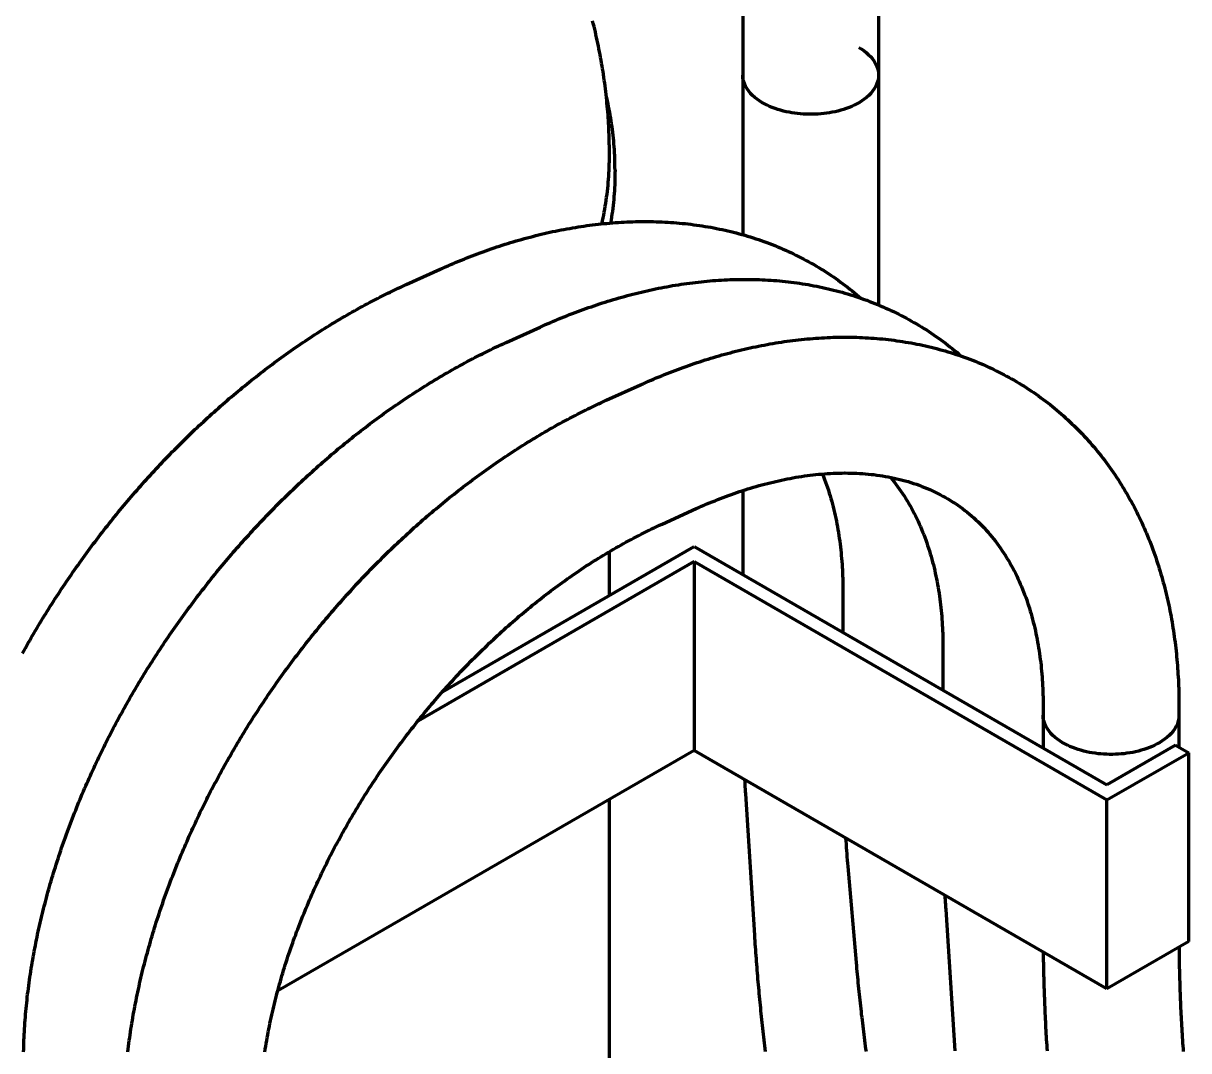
# Model space of a CAD drawing. Header units: millimetres. Extents: x 0 to 2382, y 0 to 420.
# Drawn here: x 331.78 to 351.94, y 107.25 to 125.02 of the extents above; entities that cross this region are included whole.
import ezdxf

# ---------------------------------------------------------------- set-up
doc = ezdxf.new("R2010")
doc.units = ezdxf.units.MM
doc.layers.add('01-VISIBLE', color=7, linetype='CONTINUOUS', lineweight=70)

msp = doc.modelspace()

# ---------------------------------------------------------------- linework, layer by layer
at = {"layer": '01-VISIBLE'}
for p, q in [((344.225, 125.439), (344.225, 124.126)), ((346.575, 125.439), (346.575, 124.126)), ((344.225, 124.126), (344.225, 121.365)), ((346.575, 124.126), (346.575, 120.15)), ((338.399, 120.501), (338.99, 120.768)), ((340.131, 119.501), (340.722, 119.768)), ((341.863, 118.501), (342.455, 118.768)), ((344.225, 116.939), (344.225, 115.487)), ((342.831, 116.359), (343.422, 116.626)), ((339.029, 113.457), (343.385, 115.972)), ((343.385, 115.972), (350.527, 111.848)), ((341.92, 115.126), (341.92, 115.884)), ((343.385, 115.71), (338.601, 112.948)), ((343.385, 115.71), (350.527, 111.587)), ((343.385, 115.71), (343.385, 112.444)), ((345.958, 115.216), (345.958, 114.486)), ((347.69, 114.216), (347.69, 113.486)), ((349.423, 113.216), (349.423, 113.053)), ((351.773, 113.216), (351.773, 113.053)), ((349.423, 113.053), (349.423, 112.486)), ((351.773, 113.053), (351.773, 112.501)), ((351.715, 112.534), (350.527, 111.848)), ((351.715, 112.534), (351.941, 112.404)), ((343.385, 112.444), (336.18, 108.285)), ((350.527, 108.321), (343.385, 112.444)), ((350.527, 111.587), (351.941, 112.404)), ((351.941, 109.138), (351.941, 112.404)), ((341.92, 72.668), (341.92, 111.598)), ((344.272, 111.693), (344.427, 109.249)), ((350.527, 108.321), (350.527, 111.587)), ((346.043, 110.435), (346.187, 108.773)), ((347.737, 109.692), (347.892, 107.248)), ((351.941, 109.138), (350.527, 108.321))]:
    msp.add_line(p, q, dxfattribs=at)
for points in [[(341.92, 122.74), (341.919, 122.791), (341.919, 122.841), (341.918, 122.891), (341.917, 122.941), (341.916, 122.991), (341.915, 123.041), (341.913, 123.091), (341.911, 123.141), (341.909, 123.191), (341.906, 123.241), (341.903, 123.29), (341.9, 123.34), (341.897, 123.39), (341.894, 123.44), (341.89, 123.49), (341.886, 123.54), (341.881, 123.59), (341.876, 123.64), (341.872, 123.689), (341.866, 123.739), (341.861, 123.789), (341.855, 123.839), (341.849, 123.888), (341.843, 123.938), (341.837, 123.987), (341.83, 124.037), (341.823, 124.087), (341.815, 124.136), (341.808, 124.186), (341.8, 124.235), (341.792, 124.284), (341.784, 124.334), (341.775, 124.383), (341.766, 124.432), (341.757, 124.481), (341.748, 124.531), (341.738, 124.58), (341.728, 124.629), (341.718, 124.678), (341.708, 124.727), (341.697, 124.776), (341.686, 124.824), (341.675, 124.873), (341.664, 124.922), (341.652, 124.97), (341.64, 125.019), (341.628, 125.068)], [(346.231, 124.606), (346.275, 124.579), (346.318, 124.55), (346.359, 124.519), (346.398, 124.485), (346.434, 124.448), (346.468, 124.41), (346.498, 124.368), (346.524, 124.324), (346.546, 124.277), (346.562, 124.228), (346.572, 124.177), (346.575, 124.126)], [(346.575, 124.126), (346.572, 124.076), (346.563, 124.027), (346.547, 123.979), (346.527, 123.933), (346.502, 123.89), (346.473, 123.849), (346.44, 123.81), (346.405, 123.774), (346.368, 123.741), (346.328, 123.71), (346.287, 123.681), (346.245, 123.654), (346.201, 123.629), (346.156, 123.607), (346.11, 123.586), (346.064, 123.566), (346.017, 123.549), (345.969, 123.532), (345.921, 123.518), (345.873, 123.505), (345.824, 123.493), (345.775, 123.483), (345.725, 123.474), (345.676, 123.467), (345.626, 123.46), (345.576, 123.455), (345.526, 123.451), (345.476, 123.449), (345.425, 123.448), (345.375, 123.448), (345.325, 123.449), (345.275, 123.451), (345.225, 123.455), (345.175, 123.46), (345.125, 123.467), (345.075, 123.474), (345.026, 123.483), (344.977, 123.493), (344.928, 123.505), (344.879, 123.518), (344.831, 123.532), (344.784, 123.549), (344.737, 123.566), (344.69, 123.586), (344.645, 123.607), (344.6, 123.629), (344.556, 123.654), (344.514, 123.681), (344.473, 123.71), (344.433, 123.741), (344.396, 123.774), (344.36, 123.81), (344.328, 123.849), (344.299, 123.89), (344.274, 123.933), (344.253, 123.979), (344.238, 124.027), (344.229, 124.076), (344.225, 124.126)], [(346.575, 124.126), (346.572, 124.076), (346.563, 124.027), (346.547, 123.979), (346.527, 123.933), (346.502, 123.89), (346.473, 123.849), (346.44, 123.81), (346.405, 123.774), (346.368, 123.741), (346.328, 123.71), (346.287, 123.681), (346.245, 123.654), (346.201, 123.629), (346.156, 123.607), (346.11, 123.586), (346.064, 123.566), (346.017, 123.549), (345.969, 123.532), (345.921, 123.518), (345.873, 123.505), (345.824, 123.493), (345.775, 123.483), (345.725, 123.474), (345.676, 123.467), (345.626, 123.46), (345.576, 123.455), (345.526, 123.451), (345.476, 123.449), (345.425, 123.448), (345.375, 123.448), (345.325, 123.449), (345.275, 123.451), (345.225, 123.455), (345.175, 123.46), (345.125, 123.467), (345.075, 123.474), (345.026, 123.483), (344.977, 123.493), (344.928, 123.505), (344.879, 123.518), (344.831, 123.532), (344.784, 123.549), (344.737, 123.566), (344.69, 123.586), (344.645, 123.607), (344.6, 123.629), (344.556, 123.654), (344.514, 123.681), (344.473, 123.71), (344.433, 123.741), (344.396, 123.774), (344.36, 123.81), (344.328, 123.849), (344.299, 123.89), (344.274, 123.933), (344.253, 123.979), (344.238, 124.027), (344.229, 124.076), (344.225, 124.126)], [(342.016, 122.479), (342.015, 122.53), (342.015, 122.58), (342.014, 122.631), (342.012, 122.681), (342.01, 122.732), (342.007, 122.782), (342.004, 122.832), (342.001, 122.883), (341.997, 122.933), (341.993, 122.983), (341.988, 123.034), (341.983, 123.084), (341.977, 123.134), (341.971, 123.184), (341.964, 123.234), (341.957, 123.284), (341.949, 123.334), (341.941, 123.384), (341.933, 123.434), (341.924, 123.484), (341.915, 123.533), (341.905, 123.583), (341.895, 123.632), (341.884, 123.682), (341.873, 123.731), (341.862, 123.78)], [(341.787, 121.554), (341.798, 121.604), (341.809, 121.655), (341.819, 121.706), (341.829, 121.758), (341.838, 121.809), (341.847, 121.86), (341.855, 121.911), (341.863, 121.963), (341.87, 122.014), (341.877, 122.066), (341.883, 122.118), (341.889, 122.169), (341.894, 122.221), (341.899, 122.273), (341.903, 122.325), (341.907, 122.377), (341.91, 122.428), (341.913, 122.48), (341.916, 122.532), (341.917, 122.584), (341.919, 122.636), (341.919, 122.688), (341.92, 122.74)], [(342.016, 122.479), (342.015, 122.428), (342.015, 122.378), (342.013, 122.327), (342.012, 122.276), (342.01, 122.225), (342.007, 122.174), (342.004, 122.123), (342.001, 122.073), (341.997, 122.022), (341.992, 121.971), (341.987, 121.921), (341.982, 121.87), (341.976, 121.82), (341.97, 121.769), (341.963, 121.719), (341.956, 121.669), (341.948, 121.618), (341.94, 121.568)], [(338.99, 120.768), (339.036, 120.789), (339.081, 120.809), (339.127, 120.829), (339.173, 120.849), (339.219, 120.869), (339.266, 120.888), (339.312, 120.907), (339.358, 120.926), (339.405, 120.945), (339.451, 120.964), (339.498, 120.982), (339.545, 121), (339.592, 121.018), (339.638, 121.036), (339.685, 121.053), (339.733, 121.07), (339.78, 121.087), (339.827, 121.104), (339.874, 121.12), (339.922, 121.137), (339.969, 121.153), (340.017, 121.168), (340.064, 121.184), (340.112, 121.199), (340.16, 121.214), (340.208, 121.229), (340.256, 121.243), (340.304, 121.257), (340.352, 121.271), (340.4, 121.285), (340.449, 121.298), (340.497, 121.312), (340.546, 121.324), (340.594, 121.337), (340.643, 121.349), (340.691, 121.362), (340.74, 121.373), (340.789, 121.385), (340.838, 121.396), (340.887, 121.407), (340.936, 121.418), (340.985, 121.428), (341.034, 121.438), (341.083, 121.448), (341.132, 121.457), (341.181, 121.466), (341.231, 121.475), (341.28, 121.484), (341.329, 121.492), (341.379, 121.5), (341.428, 121.508), (341.478, 121.515), (341.528, 121.522), (341.577, 121.529), (341.627, 121.535), (341.677, 121.541), (341.727, 121.547), (341.776, 121.553), (341.826, 121.558), (341.876, 121.562), (341.926, 121.567), (341.976, 121.571), (342.026, 121.575), (342.076, 121.578), (342.126, 121.581), (342.176, 121.584), (342.226, 121.586), (342.276, 121.588), (342.326, 121.59), (342.377, 121.591), (342.427, 121.592), (342.477, 121.593), (342.527, 121.593), (342.577, 121.593), (342.627, 121.592), (342.677, 121.591), (342.727, 121.59), (342.777, 121.589), (342.828, 121.587), (342.878, 121.584), (342.928, 121.581), (342.978, 121.578), (343.028, 121.575), (343.078, 121.571), (343.128, 121.567), (343.178, 121.562), (343.227, 121.557), (343.277, 121.551), (343.327, 121.545), (343.377, 121.539), (343.426, 121.532), (343.476, 121.525), (343.526, 121.518), (343.575, 121.51), (343.624, 121.501), (343.674, 121.493), (343.723, 121.484), (343.772, 121.474), (343.821, 121.464), (343.87, 121.454), (343.919, 121.443), (343.968, 121.432), (344.017, 121.42), (344.066, 121.408), (344.114, 121.395), (344.163, 121.383), (344.211, 121.369), (344.259, 121.355), (344.307, 121.341), (344.355, 121.327), (344.403, 121.312), (344.451, 121.296), (344.498, 121.28), (344.546, 121.264), (344.593, 121.247), (344.64, 121.23), (344.687, 121.212), (344.734, 121.194), (344.78, 121.176), (344.827, 121.157), (344.873, 121.138), (344.919, 121.118), (344.965, 121.098), (345.011, 121.077), (345.056, 121.056), (345.101, 121.034), (345.146, 121.013), (345.191, 120.99), (345.236, 120.967), (345.28, 120.944), (345.325, 120.921), (345.369, 120.897), (345.412, 120.872), (345.456, 120.847), (345.499, 120.822), (345.542, 120.796), (345.585, 120.77), (345.628, 120.744), (345.67, 120.717), (345.712, 120.69), (345.754, 120.662), (345.795, 120.634), (345.836, 120.605), (345.877, 120.576), (345.918, 120.547), (345.958, 120.517), (345.999, 120.487), (346.038, 120.457), (346.078, 120.426), (346.117, 120.395), (346.156, 120.363), (346.195, 120.331), (346.233, 120.299), (346.271, 120.266)], [(340.722, 119.768), (340.768, 119.788), (340.814, 119.809), (340.86, 119.829), (340.906, 119.849), (340.952, 119.868), (340.998, 119.888), (341.044, 119.907), (341.091, 119.926), (341.137, 119.945), (341.184, 119.963), (341.23, 119.982), (341.277, 120), (341.324, 120.018), (341.371, 120.035), (341.418, 120.053), (341.465, 120.07), (341.512, 120.087), (341.559, 120.104), (341.607, 120.12), (341.654, 120.136), (341.702, 120.152), (341.749, 120.168), (341.797, 120.184), (341.845, 120.199), (341.892, 120.214), (341.94, 120.228), (341.988, 120.243), (342.036, 120.257), (342.085, 120.271), (342.133, 120.285), (342.181, 120.298), (342.229, 120.311), (342.278, 120.324), (342.326, 120.337), (342.375, 120.349), (342.424, 120.361), (342.472, 120.373), (342.521, 120.385), (342.57, 120.396), (342.619, 120.407), (342.668, 120.417), (342.717, 120.428), (342.766, 120.438), (342.815, 120.448), (342.864, 120.457), (342.914, 120.466), (342.963, 120.475), (343.012, 120.484), (343.062, 120.492), (343.111, 120.5), (343.161, 120.508), (343.21, 120.515), (343.26, 120.522), (343.31, 120.529), (343.359, 120.535), (343.409, 120.541), (343.459, 120.547), (343.509, 120.552), (343.559, 120.557), (343.609, 120.562), (343.659, 120.567), (343.709, 120.571), (343.759, 120.574), (343.809, 120.578), (343.859, 120.581), (343.909, 120.584), (343.959, 120.586), (344.009, 120.588), (344.059, 120.59), (344.109, 120.591), (344.159, 120.592), (344.209, 120.593), (344.259, 120.593), (344.309, 120.593), (344.36, 120.592), (344.41, 120.591), (344.46, 120.59), (344.51, 120.588), (344.56, 120.586), (344.61, 120.584), (344.66, 120.581), (344.71, 120.578), (344.76, 120.575), (344.81, 120.571), (344.86, 120.566), (344.91, 120.562), (344.96, 120.556), (345.01, 120.551), (345.059, 120.545), (345.109, 120.539), (345.159, 120.532), (345.208, 120.525), (345.258, 120.518), (345.307, 120.51), (345.357, 120.501), (345.406, 120.493), (345.456, 120.483), (345.505, 120.474), (345.554, 120.464), (345.603, 120.453), (345.652, 120.443), (345.701, 120.431), (345.749, 120.42), (345.798, 120.408), (345.847, 120.395), (345.895, 120.382), (345.943, 120.369), (345.992, 120.355), (346.04, 120.341), (346.088, 120.326), (346.135, 120.311), (346.183, 120.296), (346.231, 120.28), (346.278, 120.264), (346.325, 120.247), (346.372, 120.23), (346.419, 120.212), (346.466, 120.194), (346.513, 120.176), (346.559, 120.157), (346.605, 120.137), (346.651, 120.118), (346.697, 120.097), (346.743, 120.077), (346.788, 120.056), (346.834, 120.034), (346.879, 120.012), (346.924, 119.99), (346.968, 119.967), (347.013, 119.944), (347.057, 119.92), (347.101, 119.896), (347.145, 119.872), (347.188, 119.847), (347.232, 119.822), (347.275, 119.796), (347.317, 119.77), (347.36, 119.744), (347.402, 119.717), (347.444, 119.689), (347.486, 119.662), (347.528, 119.634), (347.569, 119.605), (347.61, 119.576), (347.65, 119.547), (347.691, 119.517), (347.731, 119.487), (347.771, 119.457), (347.81, 119.426), (347.849, 119.395), (347.888, 119.363), (347.927, 119.331), (347.965, 119.299), (348.003, 119.266)], [(331.766, 114.128), (331.79, 114.172), (331.815, 114.215), (331.839, 114.259), (331.864, 114.302), (331.889, 114.346), (331.914, 114.389), (331.939, 114.432), (331.964, 114.476), (331.989, 114.519), (332.015, 114.562), (332.041, 114.605), (332.066, 114.647), (332.092, 114.69), (332.118, 114.733), (332.144, 114.776), (332.171, 114.818), (332.197, 114.861), (332.224, 114.903), (332.25, 114.945), (332.277, 114.987), (332.304, 115.029), (332.331, 115.072), (332.358, 115.113), (332.386, 115.155), (332.413, 115.197), (332.441, 115.239), (332.468, 115.28), (332.496, 115.322), (332.524, 115.363), (332.552, 115.405), (332.581, 115.446), (332.609, 115.487), (332.637, 115.528), (332.666, 115.569), (332.695, 115.61), (332.724, 115.651), (332.753, 115.692), (332.782, 115.732), (332.811, 115.773), (332.84, 115.814), (332.87, 115.854), (332.899, 115.894), (332.929, 115.934), (332.959, 115.975), (332.989, 116.015), (333.019, 116.054), (333.049, 116.094), (333.08, 116.134), (333.11, 116.174), (333.141, 116.213), (333.171, 116.253), (333.202, 116.292), (333.233, 116.331), (333.264, 116.371), (333.295, 116.41), (333.327, 116.449), (333.358, 116.487), (333.39, 116.526), (333.421, 116.565), (333.453, 116.604), (333.485, 116.642), (333.517, 116.68), (333.549, 116.719), (333.582, 116.757), (333.614, 116.795), (333.646, 116.833), (333.679, 116.871), (333.712, 116.909), (333.745, 116.946), (333.778, 116.984), (333.811, 117.021), (333.844, 117.059), (333.877, 117.096), (333.911, 117.133), (333.944, 117.17), (333.978, 117.207), (334.012, 117.244), (334.046, 117.281), (334.08, 117.318), (334.114, 117.354), (334.148, 117.391), (334.182, 117.427), (334.217, 117.463), (334.251, 117.499), (334.286, 117.535), (334.321, 117.571), (334.356, 117.607), (334.391, 117.643), (334.426, 117.678), (334.461, 117.714), (334.497, 117.749), (334.532, 117.784), (334.568, 117.819), (334.604, 117.854), (334.639, 117.889), (334.675, 117.924), (334.711, 117.958), (334.748, 117.993), (334.784, 118.027), (334.82, 118.062), (334.857, 118.096), (334.893, 118.13), (334.93, 118.164), (334.967, 118.198), (335.004, 118.231), (335.041, 118.265), (335.078, 118.298), (335.115, 118.332), (335.153, 118.365), (335.19, 118.398), (335.228, 118.431), (335.266, 118.464), (335.304, 118.496), (335.342, 118.529), (335.38, 118.561), (335.418, 118.594), (335.456, 118.626), (335.494, 118.658), (335.533, 118.69), (335.572, 118.721), (335.61, 118.753), (335.649, 118.785), (335.688, 118.816), (335.727, 118.847), (335.766, 118.878), (335.805, 118.909), (335.845, 118.94), (335.884, 118.971), (335.924, 119.001), (335.964, 119.032), (336.003, 119.062), (336.043, 119.092), (336.083, 119.122), (336.123, 119.152), (336.164, 119.182), (336.204, 119.211), (336.244, 119.241), (336.285, 119.27), (336.326, 119.299), (336.366, 119.328), (336.407, 119.357), (336.448, 119.385), (336.489, 119.414), (336.531, 119.442), (336.572, 119.47), (336.613, 119.498), (336.655, 119.526), (336.696, 119.554), (336.738, 119.582), (336.78, 119.609), (336.822, 119.636), (336.864, 119.663), (336.906, 119.69), (336.948, 119.717), (336.99, 119.744), (337.033, 119.77), (337.075, 119.796), (337.118, 119.823), (337.161, 119.849), (337.204, 119.874), (337.247, 119.9), (337.29, 119.925), (337.333, 119.951), (337.376, 119.976), (337.419, 120.001), (337.463, 120.025), (337.507, 120.05), (337.55, 120.074), (337.594, 120.098), (337.638, 120.122), (337.682, 120.146), (337.726, 120.17), (337.77, 120.193), (337.814, 120.216), (337.859, 120.24), (337.903, 120.262), (337.948, 120.285), (337.992, 120.308), (338.037, 120.33), (338.082, 120.352), (338.127, 120.374), (338.172, 120.396), (338.217, 120.417), (338.262, 120.438), (338.308, 120.459), (338.353, 120.48), (338.399, 120.501)], [(342.455, 118.768), (342.5, 118.788), (342.546, 118.808), (342.592, 118.829), (342.638, 118.848), (342.684, 118.868), (342.73, 118.888), (342.777, 118.907), (342.823, 118.926), (342.87, 118.945), (342.916, 118.963), (342.963, 118.982), (343.01, 119), (343.056, 119.018), (343.103, 119.035), (343.15, 119.053), (343.197, 119.07), (343.245, 119.087), (343.292, 119.104), (343.339, 119.12), (343.387, 119.136), (343.434, 119.152), (343.482, 119.168), (343.53, 119.183), (343.577, 119.199), (343.625, 119.214), (343.673, 119.228), (343.721, 119.243), (343.769, 119.257), (343.817, 119.271), (343.866, 119.285), (343.914, 119.298), (343.962, 119.311), (344.011, 119.324), (344.059, 119.337), (344.108, 119.349), (344.156, 119.361), (344.205, 119.373), (344.254, 119.384), (344.303, 119.396), (344.352, 119.407), (344.401, 119.417), (344.45, 119.428), (344.499, 119.438), (344.548, 119.447), (344.597, 119.457), (344.647, 119.466), (344.696, 119.475), (344.745, 119.484), (344.795, 119.492), (344.844, 119.5), (344.894, 119.508), (344.943, 119.515), (344.993, 119.522), (345.043, 119.529), (345.093, 119.535), (345.142, 119.541), (345.192, 119.547), (345.242, 119.552), (345.292, 119.557), (345.342, 119.562), (345.392, 119.566), (345.442, 119.571), (345.492, 119.574), (345.542, 119.578), (345.592, 119.581), (345.642, 119.583), (345.692, 119.586), (345.742, 119.588), (345.792, 119.59), (345.842, 119.591), (345.892, 119.592), (345.942, 119.592), (345.993, 119.593), (346.043, 119.592), (346.093, 119.592), (346.143, 119.591), (346.193, 119.59), (346.243, 119.588), (346.293, 119.586), (346.343, 119.584), (346.393, 119.581), (346.443, 119.578), (346.493, 119.574), (346.543, 119.57), (346.593, 119.566), (346.643, 119.561), (346.693, 119.556), (346.743, 119.551), (346.793, 119.545), (346.843, 119.538), (346.892, 119.532), (346.942, 119.525), (346.991, 119.517), (347.041, 119.509), (347.09, 119.501), (347.14, 119.492), (347.189, 119.483), (347.238, 119.473), (347.287, 119.463), (347.336, 119.453), (347.385, 119.442), (347.434, 119.431), (347.483, 119.419), (347.532, 119.407), (347.58, 119.395), (347.629, 119.382), (347.677, 119.368), (347.725, 119.355), (347.773, 119.34), (347.821, 119.326), (347.869, 119.311), (347.917, 119.295), (347.964, 119.279), (348.012, 119.263), (348.059, 119.246), (348.106, 119.229), (348.153, 119.211), (348.2, 119.193), (348.246, 119.175), (348.293, 119.156), (348.339, 119.137), (348.385, 119.117), (348.431, 119.097), (348.477, 119.076), (348.522, 119.055), (348.567, 119.033), (348.612, 119.011), (348.657, 118.989), (348.702, 118.966), (348.746, 118.943), (348.791, 118.92), (348.835, 118.896), (348.878, 118.871), (348.922, 118.846), (348.965, 118.821), (349.008, 118.795), (349.051, 118.769), (349.094, 118.743), (349.136, 118.716), (349.178, 118.688), (349.22, 118.661), (349.261, 118.633), (349.303, 118.604), (349.343, 118.575), (349.384, 118.546), (349.425, 118.516), (349.465, 118.486), (349.504, 118.455), (349.544, 118.425), (349.583, 118.393), (349.622, 118.362), (349.661, 118.33), (349.699, 118.297), (349.737, 118.265), (349.775, 118.232), (349.812, 118.198), (349.849, 118.164), (349.886, 118.13), (349.922, 118.096), (349.958, 118.061), (349.994, 118.026), (350.029, 117.99), (350.064, 117.954), (350.099, 117.918), (350.133, 117.881), (350.167, 117.845), (350.201, 117.807), (350.234, 117.77), (350.267, 117.732), (350.3, 117.694), (350.332, 117.656), (350.364, 117.617), (350.395, 117.578), (350.426, 117.539), (350.457, 117.499), (350.488, 117.459), (350.518, 117.419), (350.547, 117.379), (350.577, 117.338), (350.606, 117.297), (350.634, 117.256), (350.663, 117.215), (350.69, 117.173), (350.718, 117.131), (350.745, 117.089), (350.772, 117.046), (350.798, 117.004), (350.824, 116.961), (350.85, 116.918), (350.875, 116.874), (350.9, 116.831), (350.924, 116.787), (350.949, 116.743), (350.972, 116.699), (350.996, 116.655), (351.019, 116.61), (351.041, 116.566), (351.064, 116.521), (351.086, 116.476), (351.107, 116.43), (351.128, 116.385), (351.149, 116.339), (351.169, 116.293), (351.19, 116.247), (351.209, 116.201), (351.229, 116.155), (351.248, 116.109), (351.266, 116.062), (351.284, 116.015), (351.302, 115.969), (351.32, 115.922), (351.337, 115.874), (351.354, 115.827), (351.37, 115.78), (351.386, 115.732), (351.402, 115.685), (351.417, 115.637), (351.432, 115.589), (351.447, 115.541), (351.461, 115.493), (351.475, 115.445), (351.489, 115.397), (351.502, 115.349), (351.515, 115.3), (351.528, 115.252), (351.54, 115.203), (351.552, 115.154), (351.564, 115.105), (351.575, 115.057), (351.586, 115.008), (351.596, 114.959), (351.607, 114.91), (351.617, 114.86), (351.626, 114.811), (351.636, 114.762), (351.644, 114.713), (351.653, 114.663), (351.661, 114.614), (351.669, 114.564), (351.677, 114.515), (351.685, 114.465), (351.692, 114.416), (351.698, 114.366), (351.705, 114.316), (351.711, 114.266), (351.717, 114.217), (351.722, 114.167), (351.728, 114.117), (351.733, 114.067), (351.737, 114.017), (351.742, 113.967), (351.746, 113.917), (351.749, 113.867), (351.753, 113.817), (351.756, 113.767), (351.759, 113.717), (351.762, 113.667), (351.764, 113.617), (351.766, 113.567), (351.768, 113.517), (351.769, 113.467), (351.77, 113.417), (351.771, 113.366), (351.772, 113.316), (351.772, 113.266), (351.773, 113.216)], [(331.782, 107.231), (331.784, 107.281), (331.785, 107.331), (331.787, 107.381), (331.789, 107.431), (331.791, 107.481), (331.793, 107.531), (331.796, 107.581), (331.799, 107.631), (331.802, 107.681), (331.806, 107.73), (331.809, 107.78), (331.813, 107.83), (331.817, 107.88), (331.822, 107.93), (331.826, 107.98), (331.831, 108.029), (331.836, 108.079), (331.842, 108.129), (331.847, 108.179), (331.853, 108.228), (331.859, 108.278), (331.865, 108.327), (331.872, 108.377), (331.879, 108.427), (331.886, 108.476), (331.893, 108.526), (331.9, 108.575), (331.908, 108.624), (331.916, 108.674), (331.924, 108.723), (331.932, 108.773), (331.94, 108.822), (331.949, 108.871), (331.958, 108.92), (331.967, 108.969), (331.976, 109.019), (331.986, 109.068), (331.995, 109.117), (332.005, 109.166), (332.016, 109.215), (332.026, 109.264), (332.036, 109.312), (332.047, 109.361), (332.058, 109.41), (332.069, 109.459), (332.081, 109.508), (332.092, 109.556), (332.104, 109.605), (332.116, 109.653), (332.128, 109.702), (332.14, 109.75), (332.153, 109.799), (332.165, 109.847), (332.178, 109.895), (332.191, 109.944), (332.204, 109.992), (332.218, 110.04), (332.232, 110.088), (332.245, 110.136), (332.259, 110.184), (332.274, 110.232), (332.288, 110.28), (332.302, 110.328), (332.317, 110.376), (332.332, 110.423), (332.347, 110.471), (332.362, 110.519), (332.378, 110.566), (332.393, 110.614), (332.409, 110.661), (332.425, 110.709), (332.441, 110.756), (332.457, 110.803), (332.474, 110.85), (332.491, 110.898), (332.507, 110.945), (332.524, 110.992), (332.541, 111.039), (332.559, 111.086), (332.576, 111.132), (332.594, 111.179), (332.612, 111.226), (332.63, 111.273), (332.648, 111.319), (332.666, 111.366), (332.684, 111.412), (332.703, 111.459), (332.722, 111.505), (332.741, 111.551), (332.76, 111.598), (332.779, 111.644), (332.798, 111.69), (332.818, 111.736), (332.838, 111.782), (332.858, 111.828), (332.878, 111.873), (332.898, 111.919), (332.918, 111.965), (332.939, 112.011), (332.959, 112.056), (332.98, 112.102), (333.001, 112.147), (333.022, 112.192), (333.043, 112.238), (333.065, 112.283), (333.086, 112.328), (333.108, 112.373), (333.13, 112.418), (333.152, 112.463), (333.174, 112.508), (333.196, 112.552), (333.218, 112.597), (333.241, 112.642), (333.264, 112.686), (333.287, 112.731), (333.31, 112.775), (333.333, 112.82), (333.356, 112.864), (333.379, 112.908), (333.403, 112.952), (333.427, 112.996), (333.45, 113.04), (333.474, 113.084), (333.499, 113.128), (333.523, 113.171), (333.547, 113.215), (333.572, 113.259), (333.596, 113.302), (333.621, 113.346), (333.646, 113.389), (333.671, 113.432), (333.696, 113.475), (333.722, 113.518), (333.747, 113.561), (333.773, 113.604), (333.799, 113.647), (333.825, 113.69), (333.851, 113.733), (333.877, 113.775), (333.903, 113.818), (333.929, 113.86), (333.956, 113.903), (333.983, 113.945), (334.01, 113.987), (334.036, 114.029), (334.064, 114.071), (334.091, 114.113), (334.118, 114.155), (334.146, 114.197), (334.173, 114.239), (334.201, 114.28), (334.229, 114.322), (334.257, 114.363), (334.285, 114.405), (334.313, 114.446), (334.341, 114.487), (334.37, 114.528), (334.398, 114.569), (334.427, 114.61), (334.456, 114.651), (334.485, 114.692), (334.514, 114.732), (334.543, 114.773), (334.573, 114.813), (334.602, 114.854), (334.632, 114.894), (334.662, 114.934), (334.691, 114.974), (334.721, 115.014), (334.751, 115.054), (334.782, 115.094), (334.812, 115.134), (334.843, 115.173), (334.873, 115.213), (334.904, 115.252), (334.935, 115.292), (334.966, 115.331), (334.997, 115.37), (335.028, 115.409), (335.059, 115.448), (335.091, 115.487), (335.122, 115.526), (335.154, 115.565), (335.186, 115.603), (335.218, 115.642), (335.25, 115.68), (335.282, 115.719), (335.314, 115.757), (335.346, 115.795), (335.379, 115.833), (335.411, 115.871), (335.444, 115.909), (335.477, 115.946), (335.51, 115.984), (335.543, 116.021), (335.576, 116.059), (335.61, 116.096), (335.643, 116.133), (335.677, 116.17), (335.71, 116.207), (335.744, 116.244), (335.778, 116.281), (335.812, 116.317), (335.846, 116.354), (335.88, 116.39), (335.915, 116.427), (335.949, 116.463), (335.984, 116.499), (336.019, 116.535), (336.053, 116.571), (336.088, 116.607), (336.123, 116.642), (336.158, 116.678), (336.194, 116.713), (336.229, 116.749), (336.265, 116.784), (336.3, 116.819), (336.336, 116.854), (336.372, 116.889), (336.408, 116.924), (336.444, 116.958), (336.48, 116.993), (336.516, 117.027), (336.553, 117.061), (336.589, 117.096), (336.626, 117.13), (336.663, 117.164), (336.699, 117.197), (336.736, 117.231), (336.773, 117.265), (336.811, 117.298), (336.848, 117.331), (336.885, 117.365), (336.923, 117.398), (336.96, 117.431), (336.998, 117.463), (337.036, 117.496), (337.074, 117.529), (337.112, 117.561), (337.15, 117.593), (337.188, 117.625), (337.227, 117.658), (337.265, 117.689), (337.304, 117.721), (337.343, 117.753), (337.381, 117.784), (337.42, 117.816), (337.459, 117.847), (337.499, 117.878), (337.538, 117.909), (337.577, 117.94), (337.617, 117.971), (337.656, 118.001), (337.696, 118.032), (337.736, 118.062), (337.776, 118.092), (337.816, 118.122), (337.856, 118.152), (337.896, 118.181), (337.936, 118.211), (337.977, 118.24), (338.017, 118.27), (338.058, 118.299), (338.099, 118.328), (338.14, 118.357), (338.181, 118.385), (338.222, 118.414), (338.263, 118.442), (338.304, 118.47), (338.346, 118.498), (338.387, 118.526), (338.429, 118.554), (338.47, 118.581), (338.512, 118.609), (338.554, 118.636), (338.596, 118.663), (338.638, 118.69), (338.681, 118.717), (338.723, 118.744), (338.765, 118.77), (338.808, 118.796), (338.851, 118.822), (338.893, 118.848), (338.936, 118.874), (338.979, 118.9), (339.022, 118.925), (339.065, 118.95), (339.109, 118.975), (339.152, 119), (339.195, 119.025), (339.239, 119.05), (339.283, 119.074), (339.326, 119.098), (339.37, 119.122), (339.414, 119.146), (339.458, 119.17), (339.502, 119.193), (339.547, 119.216), (339.591, 119.239), (339.636, 119.262), (339.68, 119.285), (339.725, 119.307), (339.769, 119.33), (339.814, 119.352), (339.859, 119.374), (339.904, 119.395), (339.949, 119.417), (339.995, 119.438), (340.04, 119.459), (340.085, 119.48), (340.131, 119.501)], [(333.586, 107.228), (333.592, 107.278), (333.598, 107.327), (333.604, 107.377), (333.611, 107.426), (333.618, 107.476), (333.625, 107.525), (333.633, 107.575), (333.64, 107.624), (333.648, 107.674), (333.656, 107.723), (333.664, 107.772), (333.673, 107.822), (333.681, 107.871), (333.69, 107.92), (333.699, 107.969), (333.709, 108.018), (333.718, 108.067), (333.728, 108.116), (333.738, 108.165), (333.748, 108.214), (333.758, 108.263), (333.769, 108.312), (333.78, 108.361), (333.79, 108.41), (333.802, 108.459), (333.813, 108.507), (333.824, 108.556), (333.836, 108.605), (333.848, 108.653), (333.86, 108.702), (333.873, 108.75), (333.885, 108.799), (333.898, 108.847), (333.911, 108.895), (333.924, 108.943), (333.937, 108.992), (333.95, 109.04), (333.964, 109.088), (333.978, 109.136), (333.992, 109.184), (334.006, 109.232), (334.02, 109.28), (334.035, 109.328), (334.05, 109.375), (334.064, 109.423), (334.079, 109.471), (334.095, 109.519), (334.11, 109.566), (334.126, 109.614), (334.142, 109.661), (334.157, 109.708), (334.174, 109.756), (334.19, 109.803), (334.206, 109.85), (334.223, 109.897), (334.24, 109.945), (334.257, 109.992), (334.274, 110.039), (334.291, 110.085), (334.309, 110.132), (334.326, 110.179), (334.344, 110.226), (334.362, 110.272), (334.38, 110.319), (334.398, 110.366), (334.417, 110.412), (334.435, 110.459), (334.454, 110.505), (334.473, 110.551), (334.492, 110.597), (334.511, 110.643), (334.531, 110.69), (334.55, 110.736), (334.57, 110.782), (334.59, 110.827), (334.61, 110.873), (334.63, 110.919), (334.65, 110.965), (334.671, 111.01), (334.692, 111.056), (334.712, 111.101), (334.733, 111.147), (334.754, 111.192), (334.776, 111.237), (334.797, 111.283), (334.819, 111.328), (334.84, 111.373), (334.862, 111.418), (334.884, 111.463), (334.906, 111.507), (334.928, 111.552), (334.951, 111.597), (334.973, 111.642), (334.996, 111.686), (335.019, 111.731), (335.042, 111.775), (335.065, 111.819), (335.088, 111.864), (335.112, 111.908), (335.135, 111.952), (335.159, 111.996), (335.183, 112.04), (335.207, 112.084), (335.231, 112.127), (335.255, 112.171), (335.28, 112.215), (335.304, 112.258), (335.329, 112.302), (335.354, 112.345), (335.379, 112.389), (335.404, 112.432), (335.429, 112.475), (335.454, 112.518), (335.48, 112.561), (335.505, 112.604), (335.531, 112.647), (335.557, 112.69), (335.583, 112.732), (335.609, 112.775), (335.635, 112.818), (335.662, 112.86), (335.688, 112.902), (335.715, 112.945), (335.742, 112.987), (335.769, 113.029), (335.796, 113.071), (335.823, 113.113), (335.85, 113.155), (335.878, 113.197), (335.906, 113.238), (335.933, 113.28), (335.961, 113.322), (335.989, 113.363), (336.017, 113.404), (336.045, 113.446), (336.074, 113.487), (336.102, 113.528), (336.131, 113.569), (336.16, 113.61), (336.188, 113.651), (336.217, 113.691), (336.247, 113.732), (336.276, 113.773), (336.305, 113.813), (336.335, 113.853), (336.364, 113.894), (336.394, 113.934), (336.424, 113.974), (336.454, 114.014), (336.484, 114.054), (336.514, 114.094), (336.544, 114.134), (336.575, 114.173), (336.606, 114.213), (336.636, 114.252), (336.667, 114.292), (336.698, 114.331), (336.729, 114.37), (336.76, 114.409), (336.792, 114.448), (336.823, 114.487), (336.855, 114.526), (336.886, 114.565), (336.918, 114.603), (336.95, 114.642), (336.982, 114.68), (337.014, 114.718), (337.046, 114.757), (337.079, 114.795), (337.111, 114.833), (337.144, 114.87), (337.177, 114.908), (337.209, 114.946), (337.242, 114.984), (337.276, 115.021), (337.309, 115.058), (337.342, 115.096), (337.376, 115.133), (337.409, 115.17), (337.443, 115.207), (337.477, 115.244), (337.51, 115.281), (337.544, 115.317), (337.579, 115.354), (337.613, 115.39), (337.647, 115.427), (337.682, 115.463), (337.716, 115.499), (337.751, 115.535), (337.786, 115.571), (337.821, 115.606), (337.856, 115.642), (337.891, 115.678), (337.926, 115.713), (337.962, 115.748), (337.997, 115.784), (338.033, 115.819), (338.068, 115.854), (338.104, 115.889), (338.14, 115.923), (338.176, 115.958), (338.212, 115.993), (338.249, 116.027), (338.285, 116.061), (338.322, 116.095), (338.358, 116.129), (338.395, 116.163), (338.432, 116.197), (338.469, 116.231), (338.506, 116.264), (338.543, 116.298), (338.58, 116.331), (338.618, 116.364), (338.655, 116.397), (338.693, 116.43), (338.731, 116.463), (338.768, 116.496), (338.806, 116.528), (338.844, 116.561), (338.883, 116.593), (338.921, 116.625), (338.959, 116.657), (338.998, 116.689), (339.036, 116.721), (339.075, 116.753), (339.114, 116.784), (339.153, 116.816), (339.192, 116.847), (339.231, 116.878), (339.27, 116.909), (339.31, 116.94), (339.349, 116.97), (339.389, 117.001), (339.428, 117.031), (339.468, 117.062), (339.508, 117.092), (339.548, 117.122), (339.588, 117.152), (339.628, 117.181), (339.669, 117.211), (339.709, 117.24), (339.75, 117.269), (339.79, 117.299), (339.831, 117.327), (339.872, 117.356), (339.913, 117.385), (339.954, 117.413), (339.995, 117.442), (340.037, 117.47), (340.078, 117.498), (340.12, 117.526), (340.161, 117.554), (340.203, 117.581), (340.245, 117.609), (340.287, 117.636), (340.329, 117.663), (340.371, 117.69), (340.413, 117.717), (340.455, 117.743), (340.498, 117.77), (340.54, 117.796), (340.583, 117.822), (340.626, 117.848), (340.669, 117.874), (340.711, 117.899), (340.755, 117.925), (340.798, 117.95), (340.841, 117.975), (340.884, 118), (340.928, 118.025), (340.971, 118.049), (341.015, 118.074), (341.059, 118.098), (341.103, 118.122), (341.147, 118.146), (341.191, 118.169), (341.235, 118.193), (341.279, 118.216), (341.323, 118.239), (341.368, 118.262), (341.412, 118.285), (341.457, 118.307), (341.502, 118.329), (341.547, 118.352), (341.592, 118.373), (341.637, 118.395), (341.682, 118.417), (341.727, 118.438), (341.772, 118.459), (341.818, 118.48), (341.863, 118.501)], [(343.422, 116.626), (343.468, 116.646), (343.514, 116.667), (343.56, 116.687), (343.606, 116.707), (343.652, 116.726), (343.699, 116.745), (343.746, 116.764), (343.792, 116.783), (343.839, 116.801), (343.886, 116.819), (343.933, 116.837), (343.98, 116.854), (344.028, 116.871), (344.075, 116.888), (344.123, 116.904), (344.17, 116.92), (344.218, 116.936), (344.266, 116.952), (344.314, 116.967), (344.362, 116.982), (344.41, 116.996), (344.458, 117.01), (344.507, 117.024), (344.555, 117.037), (344.604, 117.05), (344.652, 117.063), (344.701, 117.075), (344.75, 117.087), (344.799, 117.098), (344.848, 117.11), (344.897, 117.12), (344.946, 117.131), (344.995, 117.14), (345.045, 117.15), (345.094, 117.159), (345.144, 117.168), (345.193, 117.176), (345.243, 117.184), (345.293, 117.191), (345.343, 117.198), (345.392, 117.204), (345.442, 117.21), (345.492, 117.216), (345.542, 117.221), (345.592, 117.225), (345.643, 117.229), (345.693, 117.233), (345.743, 117.236), (345.793, 117.238), (345.843, 117.24), (345.894, 117.241), (345.944, 117.242), (345.994, 117.243), (346.045, 117.242), (346.095, 117.242), (346.145, 117.24), (346.195, 117.238), (346.245, 117.236), (346.296, 117.232), (346.346, 117.229), (346.396, 117.224), (346.446, 117.219), (346.496, 117.214), (346.546, 117.207), (346.596, 117.2), (346.645, 117.193), (346.695, 117.184), (346.744, 117.175), (346.794, 117.166), (346.843, 117.155), (346.892, 117.144), (346.941, 117.133), (346.989, 117.12), (347.038, 117.107), (347.086, 117.093), (347.134, 117.078), (347.182, 117.063), (347.23, 117.047), (347.277, 117.03), (347.324, 117.012), (347.371, 116.994), (347.418, 116.975), (347.464, 116.955), (347.51, 116.934), (347.555, 116.913), (347.6, 116.89), (347.645, 116.867), (347.689, 116.844), (347.733, 116.819), (347.776, 116.794), (347.819, 116.768), (347.862, 116.741), (347.904, 116.713), (347.946, 116.685), (347.987, 116.656), (348.027, 116.627), (348.067, 116.596), (348.107, 116.565), (348.146, 116.533), (348.184, 116.501), (348.222, 116.467), (348.259, 116.434), (348.296, 116.399), (348.332, 116.364), (348.367, 116.328), (348.402, 116.292), (348.436, 116.255), (348.47, 116.218), (348.503, 116.18), (348.535, 116.141), (348.566, 116.102), (348.597, 116.063), (348.628, 116.022), (348.657, 115.982), (348.687, 115.941), (348.715, 115.899), (348.743, 115.857), (348.77, 115.815), (348.796, 115.772), (348.822, 115.729), (348.848, 115.686), (348.872, 115.642), (348.896, 115.598), (348.92, 115.553), (348.942, 115.509), (348.965, 115.463), (348.986, 115.418), (349.007, 115.372), (349.027, 115.326), (349.047, 115.28), (349.066, 115.234), (349.085, 115.187), (349.103, 115.14), (349.121, 115.093), (349.138, 115.046), (349.154, 114.998), (349.17, 114.95), (349.185, 114.902), (349.2, 114.854), (349.214, 114.806), (349.228, 114.758), (349.241, 114.709), (349.253, 114.66), (349.265, 114.612), (349.277, 114.563), (349.288, 114.514), (349.299, 114.465), (349.309, 114.415), (349.319, 114.366), (349.328, 114.317), (349.337, 114.267), (349.345, 114.218), (349.353, 114.168), (349.36, 114.118), (349.367, 114.068), (349.374, 114.018), (349.38, 113.969), (349.386, 113.919), (349.391, 113.869), (349.396, 113.819), (349.4, 113.768), (349.404, 113.718), (349.408, 113.668), (349.411, 113.618), (349.414, 113.568), (349.416, 113.518), (349.418, 113.467), (349.42, 113.417), (349.421, 113.367), (349.422, 113.317), (349.422, 113.266), (349.423, 113.216)], [(345.605, 117.226), (345.623, 117.18), (345.641, 117.133), (345.658, 117.086), (345.675, 117.039), (345.691, 116.991), (345.707, 116.944), (345.722, 116.896), (345.737, 116.848), (345.751, 116.8), (345.764, 116.752), (345.777, 116.704), (345.79, 116.655), (345.802, 116.606), (345.814, 116.558), (345.825, 116.509), (345.835, 116.46), (345.845, 116.411), (345.855, 116.362), (345.864, 116.313), (345.873, 116.263), (345.881, 116.214), (345.889, 116.164), (345.896, 116.115), (345.903, 116.065), (345.909, 116.016), (345.915, 115.966), (345.921, 115.916), (345.926, 115.866), (345.931, 115.816), (345.935, 115.767), (345.939, 115.717), (345.943, 115.667), (345.946, 115.617), (345.949, 115.567), (345.951, 115.517), (345.953, 115.467), (345.955, 115.417), (345.956, 115.367), (345.957, 115.317), (345.958, 115.267), (345.958, 115.216)], [(346.78, 117.169), (346.812, 117.13), (346.843, 117.091), (346.874, 117.051), (346.904, 117.011), (346.933, 116.971), (346.962, 116.93), (346.99, 116.889), (347.017, 116.847), (347.044, 116.805), (347.071, 116.762), (347.096, 116.719), (347.121, 116.676), (347.146, 116.632), (347.169, 116.588), (347.192, 116.544), (347.215, 116.499), (347.237, 116.454), (347.258, 116.409), (347.279, 116.363), (347.299, 116.317), (347.319, 116.271), (347.338, 116.225), (347.356, 116.178), (347.374, 116.132), (347.391, 116.085), (347.408, 116.037), (347.424, 115.99), (347.44, 115.943), (347.455, 115.895), (347.47, 115.847), (347.484, 115.799), (347.497, 115.751), (347.51, 115.702), (347.523, 115.654), (347.535, 115.605), (347.546, 115.557), (347.557, 115.508), (347.568, 115.459), (347.578, 115.41), (347.587, 115.361), (347.597, 115.312), (347.605, 115.262), (347.613, 115.213), (347.621, 115.164), (347.628, 115.114), (347.635, 115.065), (347.642, 115.015), (347.648, 114.965), (347.653, 114.916), (347.659, 114.866), (347.663, 114.816), (347.668, 114.766), (347.672, 114.716), (347.675, 114.666), (347.678, 114.616), (347.681, 114.566), (347.684, 114.516), (347.686, 114.466), (347.687, 114.416), (347.689, 114.366), (347.689, 114.316), (347.69, 114.266), (347.69, 114.216)], [(335.957, 107.227), (335.964, 107.276), (335.972, 107.325), (335.98, 107.375), (335.989, 107.424), (335.998, 107.473), (336.007, 107.523), (336.016, 107.572), (336.025, 107.621), (336.035, 107.67), (336.045, 107.719), (336.055, 107.768), (336.066, 107.817), (336.077, 107.866), (336.088, 107.914), (336.099, 107.963), (336.111, 108.012), (336.122, 108.06), (336.134, 108.109), (336.147, 108.157), (336.159, 108.206), (336.172, 108.254), (336.185, 108.303), (336.198, 108.351), (336.211, 108.399), (336.225, 108.447), (336.239, 108.495), (336.253, 108.543), (336.267, 108.591), (336.282, 108.639), (336.296, 108.687), (336.311, 108.735), (336.326, 108.782), (336.342, 108.83), (336.357, 108.877), (336.373, 108.925), (336.389, 108.972), (336.405, 109.02), (336.422, 109.067), (336.439, 109.114), (336.455, 109.161), (336.472, 109.208), (336.49, 109.255), (336.507, 109.302), (336.525, 109.349), (336.542, 109.396), (336.561, 109.442), (336.579, 109.489), (336.597, 109.535), (336.616, 109.582), (336.635, 109.628), (336.654, 109.674), (336.673, 109.721), (336.692, 109.767), (336.712, 109.813), (336.731, 109.859), (336.751, 109.905), (336.771, 109.95), (336.792, 109.996), (336.812, 110.042), (336.833, 110.087), (336.854, 110.133), (336.875, 110.178), (336.896, 110.224), (336.917, 110.269), (336.939, 110.314), (336.96, 110.359), (336.982, 110.404), (337.004, 110.449), (337.027, 110.494), (337.049, 110.538), (337.072, 110.583), (337.094, 110.628), (337.117, 110.672), (337.14, 110.716), (337.164, 110.761), (337.187, 110.805), (337.211, 110.849), (337.234, 110.893), (337.258, 110.937), (337.282, 110.981), (337.307, 111.025), (337.331, 111.068), (337.356, 111.112), (337.38, 111.155), (337.405, 111.199), (337.43, 111.242), (337.455, 111.285), (337.481, 111.328), (337.506, 111.371), (337.532, 111.414), (337.558, 111.457), (337.584, 111.5), (337.61, 111.543), (337.636, 111.585), (337.663, 111.627), (337.689, 111.67), (337.716, 111.712), (337.743, 111.754), (337.77, 111.796), (337.797, 111.838), (337.825, 111.88), (337.852, 111.922), (337.88, 111.964), (337.908, 112.005), (337.936, 112.047), (337.964, 112.088), (337.992, 112.129), (338.021, 112.17), (338.049, 112.211), (338.078, 112.252), (338.107, 112.293), (338.136, 112.334), (338.165, 112.375), (338.194, 112.415), (338.224, 112.456), (338.253, 112.496), (338.283, 112.536), (338.313, 112.576), (338.343, 112.616), (338.373, 112.656), (338.403, 112.696), (338.434, 112.736), (338.465, 112.775), (338.495, 112.815), (338.526, 112.854), (338.557, 112.893), (338.588, 112.932), (338.62, 112.971), (338.651, 113.01), (338.683, 113.049), (338.714, 113.088), (338.746, 113.126), (338.778, 113.165), (338.81, 113.203), (338.843, 113.241), (338.875, 113.279), (338.908, 113.317), (338.94, 113.355), (338.973, 113.393), (339.006, 113.431), (339.039, 113.468), (339.073, 113.505), (339.106, 113.543), (339.139, 113.58), (339.173, 113.617), (339.207, 113.654), (339.241, 113.691), (339.275, 113.727), (339.309, 113.764), (339.343, 113.8), (339.378, 113.836), (339.412, 113.872), (339.447, 113.908), (339.482, 113.944), (339.517, 113.98), (339.552, 114.016), (339.588, 114.051), (339.623, 114.086), (339.658, 114.122), (339.694, 114.157), (339.73, 114.192), (339.766, 114.226), (339.802, 114.261), (339.838, 114.296), (339.874, 114.33), (339.911, 114.364), (339.948, 114.398), (339.984, 114.432), (340.021, 114.466), (340.058, 114.5), (340.095, 114.533), (340.133, 114.567), (340.17, 114.6), (340.207, 114.633), (340.245, 114.666), (340.283, 114.699), (340.321, 114.731), (340.359, 114.764), (340.397, 114.796), (340.435, 114.828), (340.474, 114.86), (340.512, 114.892), (340.551, 114.924), (340.59, 114.955), (340.629, 114.987), (340.668, 115.018), (340.707, 115.049), (340.746, 115.08), (340.786, 115.111), (340.825, 115.141), (340.865, 115.172), (340.905, 115.202), (340.945, 115.232), (340.985, 115.262), (341.025, 115.292), (341.066, 115.321), (341.106, 115.35), (341.147, 115.38), (341.188, 115.409), (341.229, 115.437), (341.27, 115.466), (341.311, 115.494), (341.352, 115.523), (341.393, 115.551), (341.435, 115.579), (341.477, 115.606), (341.518, 115.634), (341.56, 115.661), (341.602, 115.688), (341.645, 115.715), (341.687, 115.742), (341.729, 115.768), (341.772, 115.795), (341.815, 115.821), (341.857, 115.847), (341.9, 115.872), (341.943, 115.898), (341.987, 115.923), (342.03, 115.948), (342.073, 115.973), (342.117, 115.997), (342.161, 116.022), (342.204, 116.046), (342.248, 116.07), (342.292, 116.094), (342.337, 116.117), (342.381, 116.14), (342.425, 116.163), (342.47, 116.186), (342.514, 116.208), (342.559, 116.231), (342.604, 116.253), (342.649, 116.274), (342.694, 116.296), (342.74, 116.317), (342.785, 116.338), (342.831, 116.359)], [(351.773, 113.053), (351.769, 113.003), (351.76, 112.953), (351.745, 112.906), (351.724, 112.86), (351.699, 112.816), (351.67, 112.775), (351.637, 112.737), (351.602, 112.701), (351.565, 112.668), (351.525, 112.636), (351.484, 112.608), (351.442, 112.581), (351.398, 112.556), (351.353, 112.533), (351.308, 112.512), (351.261, 112.493), (351.214, 112.475), (351.167, 112.459), (351.119, 112.445), (351.07, 112.432), (351.021, 112.42), (350.972, 112.41), (350.923, 112.401), (350.873, 112.393), (350.823, 112.387), (350.773, 112.382), (350.723, 112.378), (350.673, 112.376), (350.623, 112.375), (350.572, 112.375), (350.522, 112.376), (350.472, 112.378), (350.422, 112.382), (350.372, 112.387), (350.322, 112.393), (350.273, 112.401), (350.223, 112.41), (350.174, 112.42), (350.125, 112.432), (350.077, 112.445), (350.028, 112.459), (349.981, 112.475), (349.934, 112.493), (349.887, 112.512), (349.842, 112.533), (349.797, 112.556), (349.753, 112.581), (349.711, 112.608), (349.67, 112.636), (349.63, 112.668), (349.593, 112.701), (349.558, 112.737), (349.525, 112.775), (349.496, 112.816), (349.471, 112.86), (349.451, 112.906), (349.435, 112.953), (349.426, 113.003), (349.423, 113.053)], [(351.773, 113.053), (351.769, 113.003), (351.76, 112.953), (351.745, 112.906), (351.724, 112.86), (351.699, 112.816), (351.67, 112.775), (351.637, 112.737), (351.602, 112.701), (351.565, 112.668), (351.525, 112.636), (351.484, 112.608), (351.442, 112.581), (351.398, 112.556), (351.353, 112.533), (351.308, 112.512), (351.261, 112.493), (351.214, 112.475), (351.167, 112.459), (351.119, 112.445), (351.07, 112.432), (351.021, 112.42), (350.972, 112.41), (350.923, 112.401), (350.873, 112.393), (350.823, 112.387), (350.773, 112.382), (350.723, 112.378), (350.673, 112.376), (350.623, 112.375), (350.572, 112.375), (350.522, 112.376), (350.472, 112.378), (350.422, 112.382), (350.372, 112.387), (350.322, 112.393), (350.273, 112.401), (350.223, 112.41), (350.174, 112.42), (350.125, 112.432), (350.077, 112.445), (350.028, 112.459), (349.981, 112.475), (349.934, 112.493), (349.887, 112.512), (349.842, 112.533), (349.797, 112.556), (349.753, 112.581), (349.711, 112.608), (349.67, 112.636), (349.63, 112.668), (349.593, 112.701), (349.558, 112.737), (349.525, 112.775), (349.496, 112.816), (349.471, 112.86), (349.451, 112.906), (349.435, 112.953), (349.426, 113.003), (349.423, 113.053)], [(344.257, 111.941), (344.26, 111.899), (344.262, 111.858), (344.264, 111.817), (344.267, 111.775), (344.269, 111.734), (344.272, 111.693)], [(346.005, 110.932), (346.009, 110.877), (346.012, 110.821), (346.016, 110.766), (346.02, 110.711), (346.024, 110.656), (346.029, 110.601), (346.033, 110.546), (346.038, 110.49), (346.043, 110.435)], [(347.722, 109.94), (347.724, 109.899), (347.727, 109.858), (347.729, 109.816), (347.731, 109.775), (347.734, 109.734), (347.737, 109.692)], [(344.427, 109.249), (344.43, 109.198), (344.433, 109.148), (344.437, 109.098), (344.44, 109.047), (344.444, 108.997), (344.447, 108.946), (344.451, 108.896), (344.455, 108.845), (344.459, 108.795), (344.463, 108.745), (344.467, 108.694), (344.471, 108.644), (344.475, 108.594), (344.479, 108.543), (344.483, 108.493), (344.488, 108.442), (344.492, 108.392), (344.497, 108.342), (344.501, 108.291), (344.506, 108.241), (344.51, 108.191), (344.515, 108.14), (344.52, 108.09), (344.525, 108.04), (344.53, 107.99), (344.535, 107.939), (344.54, 107.889), (344.546, 107.839), (344.551, 107.789), (344.557, 107.738), (344.562, 107.688), (344.568, 107.638), (344.573, 107.588), (344.579, 107.537), (344.585, 107.487), (344.591, 107.437), (344.597, 107.387), (344.603, 107.337), (344.609, 107.286), (344.615, 107.236)], [(349.424, 108.958), (349.425, 108.907), (349.426, 108.857), (349.426, 108.806), (349.427, 108.756), (349.428, 108.706), (349.429, 108.655), (349.43, 108.605), (349.431, 108.554), (349.433, 108.504), (349.434, 108.453), (349.435, 108.403), (349.437, 108.353), (349.438, 108.302), (349.44, 108.252), (349.442, 108.201), (349.444, 108.151), (349.445, 108.101), (349.447, 108.05), (349.45, 108), (349.452, 107.949), (349.454, 107.899), (349.456, 107.849), (349.459, 107.798), (349.461, 107.748), (349.464, 107.698), (349.466, 107.647), (349.469, 107.597), (349.472, 107.547), (349.474, 107.496), (349.477, 107.446), (349.48, 107.396), (349.484, 107.345), (349.487, 107.295), (349.49, 107.245)], [(351.774, 109.041), (351.774, 108.991), (351.775, 108.941), (351.775, 108.89), (351.776, 108.84), (351.777, 108.79), (351.778, 108.739), (351.779, 108.689), (351.78, 108.639), (351.781, 108.589), (351.783, 108.539), (351.784, 108.488), (351.785, 108.438), (351.787, 108.388), (351.789, 108.338), (351.79, 108.287), (351.792, 108.237), (351.794, 108.187), (351.796, 108.137), (351.798, 108.086), (351.8, 108.036), (351.802, 107.986), (351.805, 107.936), (351.807, 107.886), (351.81, 107.835), (351.812, 107.785), (351.815, 107.735), (351.818, 107.685), (351.82, 107.635), (351.823, 107.584), (351.826, 107.534), (351.829, 107.484), (351.833, 107.434), (351.836, 107.384), (351.839, 107.334), (351.843, 107.284), (351.846, 107.233)], [(346.187, 108.773), (346.192, 108.723), (346.196, 108.673), (346.201, 108.623), (346.205, 108.574), (346.21, 108.524), (346.215, 108.474), (346.219, 108.424), (346.224, 108.374), (346.229, 108.325), (346.234, 108.275), (346.239, 108.225), (346.245, 108.175), (346.25, 108.126), (346.255, 108.076), (346.261, 108.026), (346.266, 107.976), (346.272, 107.927), (346.277, 107.877), (346.283, 107.827), (346.289, 107.778), (346.295, 107.728), (346.301, 107.678), (346.307, 107.628), (346.313, 107.579), (346.319, 107.529), (346.326, 107.48), (346.332, 107.43), (346.338, 107.38), (346.345, 107.331), (346.351, 107.281), (346.358, 107.232)]]:
    msp.add_lwpolyline(points, dxfattribs=at)

doc.saveas('drawing.dxf')
